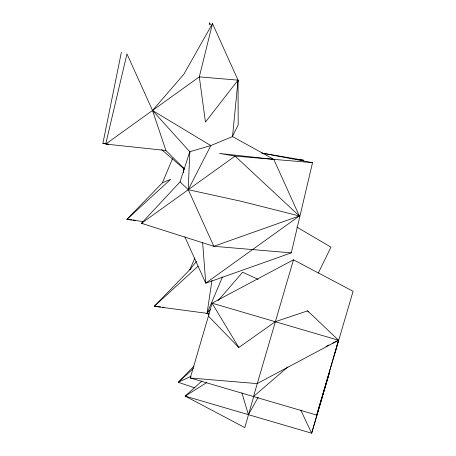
<?xml version="1.0" encoding="UTF-8"?>
<svg xmlns="http://www.w3.org/2000/svg" width="456" height="456" viewBox="0 0 456 456"><rect width="100%" height="100%" fill="white"/><g stroke="black" fill="none" stroke-linecap="round" stroke-linejoin="round"><path stroke-width="0.68" d="M261.864 153.125L312.537 162.655L291.287 252.858L213.813 246.291L188.271 189.702L189.759 151.728L152.509 110.472L126.967 53.882L105.712 144.079L165.893 150.491L184.241 168.697M183.5 172.835L183.853 167.899M232.52 136.566L273.799 159.378L299.347 215.967L213.813 246.291L141.474 223.309L180.057 181.881L189.759 151.728L210.826 145.572L232.52 136.566L238.038 80.148L212.496 23.558L183.853 74.248L152.509 110.472L165.893 150.491M208.802 314.509L207.052 313.352L211.972 280.343M237.354 84.366L238.038 80.148L199.306 76.864L105.712 144.079L108.534 144.056M105.712 143.606L102.908 143.321L121.353 52.366M212.496 23.558L199.306 76.864L205.445 122.083L238.038 80.148L238.192 124.858L232.224 136.857M208.432 316.111L212.057 303.172L293.476 259.806L353.092 291.287L316.726 415.085L190.255 378.007L208.432 316.111L238.79 347.506L275.293 321.708L307.618 310.849L338.534 340.25L334.909 353.183M253.741 396.355L244.798 427.597L185.182 396.121L201.883 381.039M316.726 415.085L338.534 340.25L212.057 303.172L238.79 347.506M293.476 259.806L253.49 396.549L287.941 366.886M143.064 221.536L126.882 219.37L162.456 182.736L172.505 158.66M190.847 268.63L154.288 306.284L207.052 313.352L222.522 276.855M190.91 268.704L189.861 269.644L194.877 257.999M318.288 273.087L330.959 247.146L296.822 227.088M184.851 236.881L205.753 283.182L299.347 215.967L241.207 201.307L188.271 189.702L210.826 145.572L152.509 110.472M258.153 397.296L248.417 414.664L241.885 392.867M189.861 269.644L196.428 261.442M209.059 313.984L207.052 313.352L210.29 309.613M218.145 300.532L242.649 272.226L258.17 279.368M194.074 366.048L178.267 382.327L194.94 387.925M198.052 266.253L154.288 306.284L160.603 306.922M193.372 368.511L178.267 382.327L191.03 376.291M206.756 382.567L185.182 396.121L311.659 433.2L329.842 371.298L311.659 433.2L300.778 410.126M325.852 346.531L329.021 344.958M332.19 343.391L338.534 340.25L257.11 383.61L190.255 378.007M162.456 182.736L170.647 179.339L126.882 219.37L131.795 219.866M291.287 252.858L205.753 283.182L202.624 242.381M102.908 143.321L105.729 143.338M312.537 162.655L235.068 156.095L219.615 153.472L273.799 159.378M142.882 223.429L141.474 223.309L235.068 156.095L299.347 215.967M133.198 220.009L135.307 220.219M162.706 307.133L164.109 307.276M295.819 159.195L297.226 159.389M298.634 159.577L303.559 160.233L261.869 153.073M207.052 313.352L208.426 313.711M161.686 149.676L184.366 169.17M180.057 181.881L188.271 189.702M307.618 310.849L308.387 312.046M210.33 24.835L209.692 22.8L209.697 24.937M189.759 151.728L189.975 153.068"/></g></svg>
